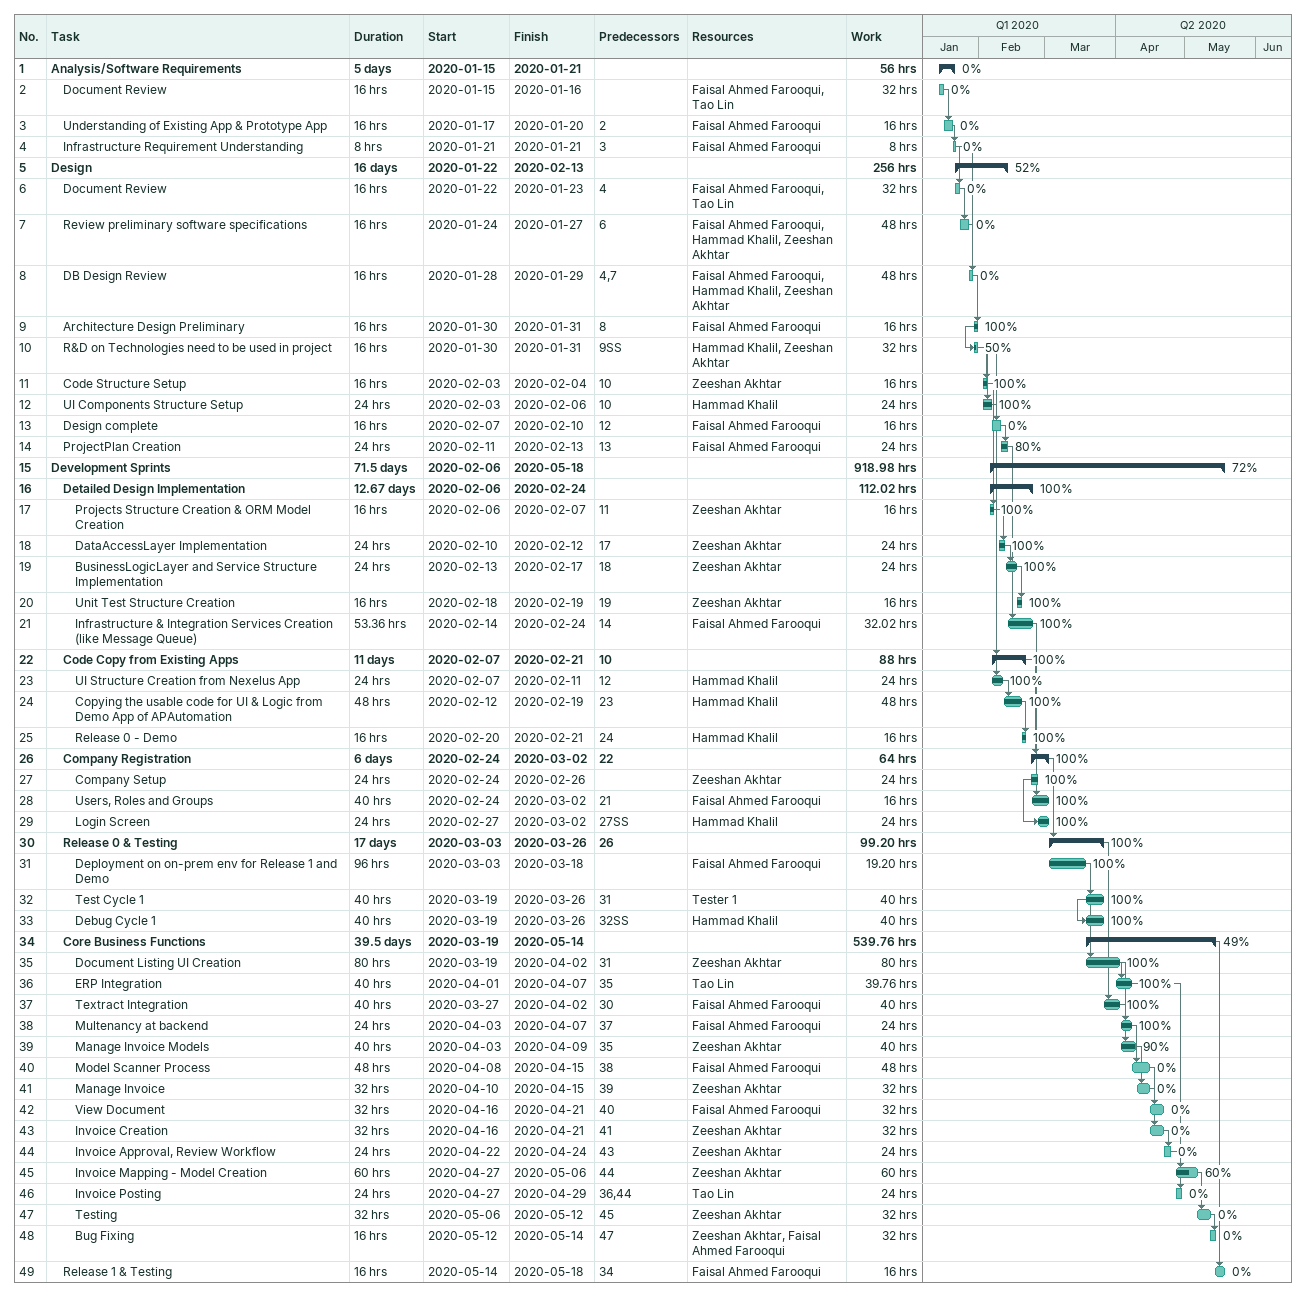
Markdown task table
| ID | Level | Task | Duration | Start | Finish | Predecessors | Resources | % complete | Work (h) |
|---|---|---|---|---|---|---|---|---|---|
| 1 | 1 | **Analysis/Software Requirements** | 5d | 2020-01-15 | 2020-01-21 |  |  | 0 | 56 |
| 2 | 2 | Document Review | 16h | 2020-01-15 | 2020-01-16 |  | Faisal Ahmed Farooqui, Tao Lin | 0 | 32 |
| 3 | 2 | Understanding of Existing App & Prototype App | 16h | 2020-01-17 | 2020-01-20 | 2 | Faisal Ahmed Farooqui | 0 | 16 |
| 4 | 2 | Infrastructure Requirement Understanding | 8h | 2020-01-21 | 2020-01-21 | 3 | Faisal Ahmed Farooqui | 0 | 8 |
| 5 | 1 | **Design** | 16d | 2020-01-22 | 2020-02-13 |  |  | 52 | 256 |
| 6 | 2 | Document Review | 16h | 2020-01-22 | 2020-01-23 | 4 | Faisal Ahmed Farooqui, Tao Lin | 0 | 32 |
| 7 | 2 | Review preliminary software specifications | 16h | 2020-01-24 | 2020-01-27 | 6 | Faisal Ahmed Farooqui, Hammad Khalil, Zeeshan Akhtar | 0 | 48 |
| 8 | 2 | DB Design Review | 16h | 2020-01-28 | 2020-01-29 | 4, 7 | Faisal Ahmed Farooqui, Hammad Khalil, Zeeshan Akhtar | 0 | 48 |
| 9 | 2 | Architecture Design Preliminary | 16h | 2020-01-30 | 2020-01-31 | 8 | Faisal Ahmed Farooqui | 100 | 16 |
| 10 | 2 | R&D on Technologies need to be used in project | 16h | 2020-01-30 | 2020-01-31 | 9SS | Hammad Khalil, Zeeshan Akhtar | 50 | 32 |
| 11 | 2 | Code Structure Setup | 16h | 2020-02-03 | 2020-02-04 | 10 | Zeeshan Akhtar | 100 | 16 |
| 12 | 2 | UI Components Structure Setup | 24h | 2020-02-03 | 2020-02-06 | 10 | Hammad Khalil | 100 | 24 |
| 13 | 2 | Design complete | 16h | 2020-02-07 | 2020-02-10 | 12 | Faisal Ahmed Farooqui | 0 | 16 |
| 14 | 2 | ProjectPlan Creation | 24h | 2020-02-11 | 2020-02-13 | 13 | Faisal Ahmed Farooqui | 80 | 24 |
| 15 | 1 | **Development Sprints** | 71.5d | 2020-02-06 | 2020-05-18 |  |  | 72 | 918.98 |
| 16 | 2 | **Detailed Design Implementation** | 12.67d | 2020-02-06 | 2020-02-24 |  |  | 100 | 112.02 |
| 17 | 3 | Projects Structure Creation & ORM Model Creation | 16h | 2020-02-06 | 2020-02-07 | 11 | Zeeshan Akhtar | 100 | 16 |
| 18 | 3 | DataAccessLayer Implementation | 24h | 2020-02-10 | 2020-02-12 | 17 | Zeeshan Akhtar | 100 | 24 |
| 19 | 3 | BusinessLogicLayer and Service Structure Implementation | 24h | 2020-02-13 | 2020-02-17 | 18 | Zeeshan Akhtar | 100 | 24 |
| 20 | 3 | Unit Test Structure Creation | 16h | 2020-02-18 | 2020-02-19 | 19 | Zeeshan Akhtar | 100 | 16 |
| 21 | 3 | Infrastructure & Integration Services Creation (like Message Queue) | 53.36h | 2020-02-14 | 2020-02-24 | 14 | Faisal Ahmed Farooqui | 100 | 32.02 |
| 22 | 2 | **Code Copy from Existing Apps** | 11d | 2020-02-07 | 2020-02-21 | 10 |  | 100 | 88 |
| 23 | 3 | UI Structure Creation from Nexelus App | 24h | 2020-02-07 | 2020-02-11 | 12 | Hammad Khalil | 100 | 24 |
| 24 | 3 | Copying the usable code for UI & Logic from Demo App of APAutomation | 48h | 2020-02-12 | 2020-02-19 | 23 | Hammad Khalil | 100 | 48 |
| 25 | 3 | Release 0 - Demo | 16h | 2020-02-20 | 2020-02-21 | 24 | Hammad Khalil | 100 | 16 |
| 26 | 2 | **Company Registration** | 6d | 2020-02-24 | 2020-03-02 | 22 |  | 100 | 64 |
| 27 | 3 | Company Setup | 24h | 2020-02-24 | 2020-02-26 |  | Zeeshan Akhtar | 100 | 24 |
| 28 | 3 | Users, Roles and Groups | 40h | 2020-02-24 | 2020-03-02 | 21 | Faisal Ahmed Farooqui | 100 | 16 |
| 29 | 3 | Login Screen | 24h | 2020-02-27 | 2020-03-02 | 27SS | Hammad Khalil | 100 | 24 |
| 30 | 2 | **Release 0 & Testing** | 17d | 2020-03-03 | 2020-03-26 | 26 |  | 100 | 99.20 |
| 31 | 3 | Deployment on on-prem env for Release 1 and Demo | 96h | 2020-03-03 | 2020-03-18 |  | Faisal Ahmed Farooqui | 100 | 19.20 |
| 32 | 3 | Test Cycle 1 | 40h | 2020-03-19 | 2020-03-26 | 31 | Tester 1 | 100 | 40 |
| 33 | 3 | Debug Cycle 1 | 40h | 2020-03-19 | 2020-03-26 | 32SS | Hammad Khalil | 100 | 40 |
| 34 | 2 | **Core Business Functions** | 39.5d | 2020-03-19 | 2020-05-14 |  |  | 49 | 539.76 |
| 35 | 3 | Document Listing UI Creation | 80h | 2020-03-19 | 2020-04-02 | 31 | Zeeshan Akhtar | 100 | 80 |
| 36 | 3 | ERP Integration | 40h | 2020-04-01 | 2020-04-07 | 35 | Tao Lin | 100 | 39.76 |
| 37 | 3 | Textract Integration | 40h | 2020-03-27 | 2020-04-02 | 30 | Faisal Ahmed Farooqui | 100 | 40 |
| 38 | 3 | Multenancy at backend | 24h | 2020-04-03 | 2020-04-07 | 37 | Faisal Ahmed Farooqui | 100 | 24 |
| 39 | 3 | Manage Invoice Models | 40h | 2020-04-03 | 2020-04-09 | 35 | Zeeshan Akhtar | 90 | 40 |
| 40 | 3 | Model Scanner Process | 48h | 2020-04-08 | 2020-04-15 | 38 | Faisal Ahmed Farooqui | 0 | 48 |
| 41 | 3 | Manage Invoice | 32h | 2020-04-10 | 2020-04-15 | 39 | Zeeshan Akhtar | 0 | 32 |
| 42 | 3 | View Document | 32h | 2020-04-16 | 2020-04-21 | 40 | Faisal Ahmed Farooqui | 0 | 32 |
| 43 | 3 | Invoice Creation | 32h | 2020-04-16 | 2020-04-21 | 41 | Zeeshan Akhtar | 0 | 32 |
| 44 | 3 | Invoice Approval, Review Workflow | 24h | 2020-04-22 | 2020-04-24 | 43 | Zeeshan Akhtar | 0 | 24 |
| 45 | 3 | Invoice Mapping - Model Creation | 60h | 2020-04-27 | 2020-05-06 | 44 | Zeeshan Akhtar | 60 | 60 |
| 46 | 3 | Invoice Posting | 24h | 2020-04-27 | 2020-04-29 | 36, 44 | Tao Lin | 0 | 24 |
| 47 | 3 | Testing | 32h | 2020-05-06 | 2020-05-12 | 45 | Zeeshan Akhtar | 0 | 32 |
| 48 | 3 | Bug Fixing | 16h | 2020-05-12 | 2020-05-14 | 47 | Zeeshan Akhtar, Faisal Ahmed Farooqui | 0 | 32 |
| 49 | 2 | Release 1 & Testing | 16h | 2020-05-14 | 2020-05-18 | 34 | Faisal Ahmed Farooqui | 0 | 16 |
